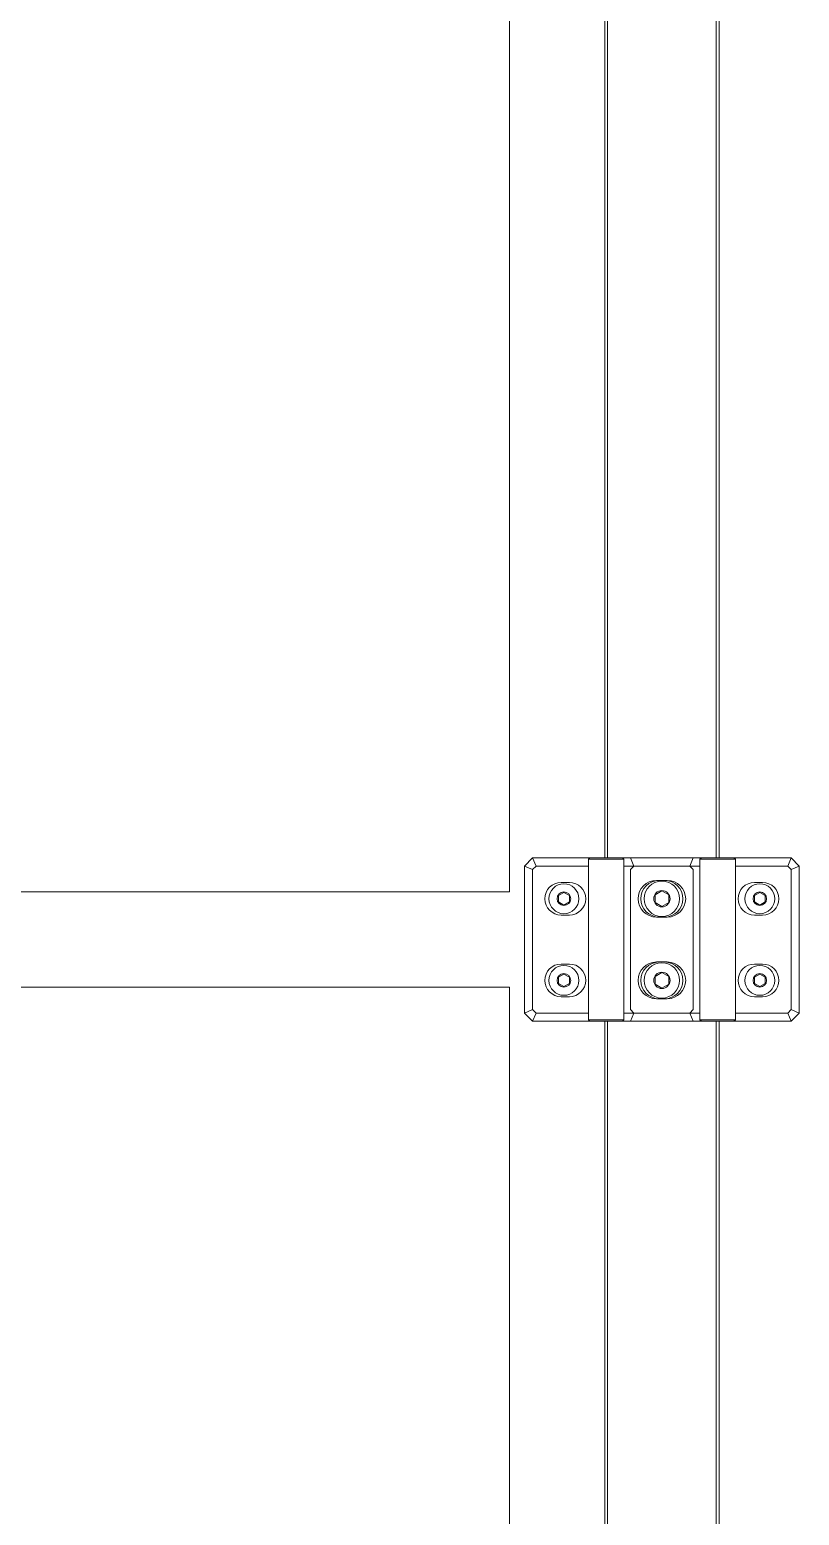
# Model space of a CAD drawing. Header units: millimetres. Extents: x 169 to 14583, y -399 to 10804.
# Drawn here: x 7339 to 7622, y 2366 to 2912 of the extents above; entities that cross this region are included whole.
import ezdxf

# ---------------------------------------------------------------- set-up
doc = ezdxf.new("R2010")
doc.units = ezdxf.units.MM
doc.header["$LTSCALE"] = 35

msp = doc.modelspace()

# ---------------------------------------------------------------- linework, layer by layer
at = {"color": 7, "linetype": 'Continuous', "lineweight": 18}
for p, q in [((7515.279, 2595.469), (7515.279, 3199.159)), ((7550.279, 2607.969), (7550.279, 3094.159)), ((7551.279, 3094.159), (7551.279, 2607.969)), ((7591.279, 3094.159), (7591.279, 2607.969)), ((7592.279, 3094.159), (7592.279, 2607.969)), ((7520.779, 2604.969), (7523.779, 2607.969)), ((7520.779, 2550.969), (7520.779, 2604.969)), ((7520.779, 2604.969), (7523.779, 2603.726)), ((7523.779, 2607.969), (7525.021, 2604.969)), ((7523.779, 2607.969), (7544.779, 2607.969)), ((7525.021, 2604.969), (7523.779, 2603.726)), ((7544.279, 2604.969), (7525.021, 2604.969)), ((7544.779, 2607.969), (7544.279, 2607.469)), ((7544.279, 2607.469), (7544.279, 2548.469)), ((7557.279, 2607.469), (7544.279, 2607.469)), ((7544.779, 2607.969), (7556.779, 2607.969)), ((7557.279, 2607.469), (7556.779, 2607.969)), ((7556.779, 2607.969), (7582.779, 2607.969)), ((7557.279, 2548.469), (7557.279, 2607.469)), ((7581.536, 2604.969), (7557.279, 2604.969)), ((7559.779, 2607.969), (7561.021, 2604.969)), ((7559.779, 2607.969), (7585.779, 2607.969)), ((7561.021, 2604.969), (7559.779, 2603.726)), ((7585.279, 2604.969), (7561.021, 2604.969)), ((7582.779, 2607.969), (7581.536, 2604.969)), ((7582.779, 2603.726), (7581.536, 2604.969)), ((7585.779, 2607.969), (7585.279, 2607.469)), ((7585.279, 2607.469), (7585.279, 2548.469)), ((7598.279, 2607.469), (7585.279, 2607.469)), ((7585.779, 2607.969), (7597.779, 2607.969)), ((7598.279, 2607.469), (7597.779, 2607.969)), ((7597.779, 2607.969), (7618.779, 2607.969)), ((7598.279, 2548.469), (7598.279, 2607.469)), ((7617.536, 2604.969), (7598.279, 2604.969)), ((7618.779, 2607.969), (7617.536, 2604.969)), ((7618.779, 2603.726), (7617.536, 2604.969)), ((7618.779, 2607.969), (7621.779, 2604.969)), ((7621.779, 2604.969), (7618.779, 2603.726)), ((7621.779, 2604.969), (7621.779, 2550.969)), ((7523.779, 2603.726), (7523.779, 2552.212)), ((7537.279, 2598.969), (7534.279, 2598.969)), ((7559.779, 2603.726), (7559.779, 2552.212)), ((7572.279, 2599.719), (7569.279, 2599.719)), ((7573.279, 2599.719), (7570.279, 2599.719)), ((7582.779, 2552.212), (7582.779, 2603.726)), ((7608.279, 2598.969), (7605.279, 2598.969)), ((7618.779, 2552.212), (7618.779, 2603.726)), ((7082.279, 2595.469), (7515.279, 2595.469)), ((7535.279, 2595.278), (7533.279, 2594.124)), ((7533.279, 2594.124), (7533.279, 2591.814)), ((7537.279, 2594.124), (7535.279, 2595.278)), ((7537.279, 2591.814), (7537.279, 2594.124)), ((7571.279, 2595.856), (7568.779, 2594.412)), ((7568.779, 2594.412), (7568.779, 2591.526)), ((7573.779, 2594.412), (7571.279, 2595.856)), ((7573.779, 2591.526), (7573.779, 2594.412)), ((7607.279, 2595.278), (7605.279, 2594.124)), ((7605.279, 2594.124), (7605.279, 2591.814)), ((7609.279, 2594.124), (7607.279, 2595.278)), ((7609.279, 2591.814), (7609.279, 2594.124)), ((7533.279, 2591.814), (7535.279, 2590.66)), ((7535.279, 2590.66), (7537.279, 2591.814)), ((7568.779, 2591.526), (7571.279, 2590.082)), ((7571.279, 2590.082), (7573.779, 2591.526)), ((7605.279, 2591.814), (7607.279, 2590.66)), ((7607.279, 2590.66), (7609.279, 2591.814)), ((7534.279, 2586.969), (7537.279, 2586.969)), ((7569.279, 2586.219), (7572.279, 2586.219)), ((7570.279, 2586.219), (7573.279, 2586.219)), ((7605.279, 2586.969), (7608.279, 2586.969)), ((7537.279, 2568.969), (7534.279, 2568.969)), ((7571.279, 2565.856), (7568.779, 2564.412)), ((7572.279, 2569.719), (7569.279, 2569.719)), ((7573.279, 2569.719), (7570.279, 2569.719)), ((7573.779, 2564.412), (7571.279, 2565.856)), ((7608.279, 2568.969), (7605.279, 2568.969)), ((7515.279, 2560.469), (7082.279, 2560.469)), ((7515.279, 1956.779), (7515.279, 2560.469)), ((7535.279, 2565.278), (7533.279, 2564.124)), ((7533.279, 2564.124), (7533.279, 2561.814)), ((7533.279, 2561.814), (7535.279, 2560.66)), ((7537.279, 2564.124), (7535.279, 2565.278)), ((7535.279, 2560.66), (7537.279, 2561.814)), ((7537.279, 2561.814), (7537.279, 2564.124)), ((7568.779, 2564.412), (7568.779, 2561.526)), ((7568.779, 2561.526), (7571.279, 2560.082)), ((7571.279, 2560.082), (7573.779, 2561.526)), ((7573.779, 2561.526), (7573.779, 2564.412)), ((7607.279, 2565.278), (7605.279, 2564.124)), ((7605.279, 2564.124), (7605.279, 2561.814)), ((7605.279, 2561.814), (7607.279, 2560.66)), ((7609.279, 2564.124), (7607.279, 2565.278)), ((7607.279, 2560.66), (7609.279, 2561.814)), ((7609.279, 2561.814), (7609.279, 2564.124)), ((7534.279, 2556.969), (7537.279, 2556.969)), ((7569.279, 2556.219), (7572.279, 2556.219)), ((7570.279, 2556.219), (7573.279, 2556.219)), ((7605.279, 2556.969), (7608.279, 2556.969)), ((7520.779, 2550.969), (7523.779, 2552.212)), ((7523.779, 2547.969), (7520.779, 2550.969)), ((7523.779, 2552.212), (7525.021, 2550.969)), ((7523.779, 2547.969), (7525.021, 2550.969)), ((7525.021, 2550.969), (7544.279, 2550.969)), ((7557.279, 2550.969), (7581.536, 2550.969)), ((7559.779, 2552.212), (7561.021, 2550.969)), ((7559.779, 2547.969), (7561.021, 2550.969)), ((7561.021, 2550.969), (7585.279, 2550.969)), ((7581.536, 2550.969), (7582.779, 2552.212)), ((7582.779, 2547.969), (7581.536, 2550.969)), ((7598.279, 2550.969), (7617.536, 2550.969)), ((7617.536, 2550.969), (7618.779, 2552.212)), ((7618.779, 2547.969), (7617.536, 2550.969)), ((7621.779, 2550.969), (7618.779, 2552.212)), ((7621.779, 2550.969), (7618.779, 2547.969)), ((7544.779, 2547.969), (7523.779, 2547.969)), ((7544.279, 2548.469), (7544.779, 2547.969)), ((7544.279, 2548.469), (7557.279, 2548.469)), ((7556.779, 2547.969), (7544.779, 2547.969)), ((7550.279, 2061.779), (7550.279, 2547.969)), ((7551.279, 2547.969), (7551.279, 2061.779)), ((7556.779, 2547.969), (7557.279, 2548.469)), ((7582.779, 2547.969), (7556.779, 2547.969)), ((7585.779, 2547.969), (7559.779, 2547.969)), ((7585.279, 2548.469), (7585.779, 2547.969)), ((7585.279, 2548.469), (7598.279, 2548.469)), ((7597.779, 2547.969), (7585.779, 2547.969)), ((7591.279, 2547.969), (7591.279, 2061.779)), ((7592.279, 2547.969), (7592.279, 2061.779)), ((7597.779, 2547.969), (7598.279, 2548.469)), ((7618.779, 2547.969), (7597.779, 2547.969))]:
    msp.add_line(p, q, dxfattribs=at)
for centre, radius in [((7535.279, 2592.969), 5.5), ((7571.279, 2592.969), 6.5), ((7607.279, 2592.969), 5.5), ((7535.279, 2592.969), 2.5), ((7571.279, 2592.969), 3), ((7607.279, 2592.969), 2.5), ((7535.279, 2562.969), 5.5), ((7571.279, 2562.969), 6.5), ((7571.279, 2562.969), 3), ((7607.279, 2562.969), 5.5), ((7535.279, 2562.969), 2.5), ((7607.279, 2562.969), 2.5)]:
    msp.add_circle(centre, radius, dxfattribs=at)
for centre, radius, start, end in [((7534.279, 2592.969), 6, 90, 270), ((7537.279, 2592.969), 6, 270, 90), ((7569.279, 2592.969), 6.75, 90, 270), ((7570.279, 2592.969), 6.75, 90, 270), ((7572.279, 2592.969), 6.75, 270, 90), ((7573.279, 2592.969), 6.75, 270, 90), ((7605.279, 2592.969), 6, 90, 270), ((7608.279, 2592.969), 6, 270, 90), ((7534.279, 2562.969), 6, 90, 270), ((7537.279, 2562.969), 6, 270, 90), ((7569.279, 2562.969), 6.75, 90, 270), ((7570.279, 2562.969), 6.75, 90, 270), ((7572.279, 2562.969), 6.75, 270, 90), ((7573.279, 2562.969), 6.75, 270, 90), ((7605.279, 2562.969), 6, 90, 270), ((7608.279, 2562.969), 6, 270, 90)]:
    msp.add_arc(centre, radius, start, end, dxfattribs=at)

doc.saveas('drawing.dxf')
